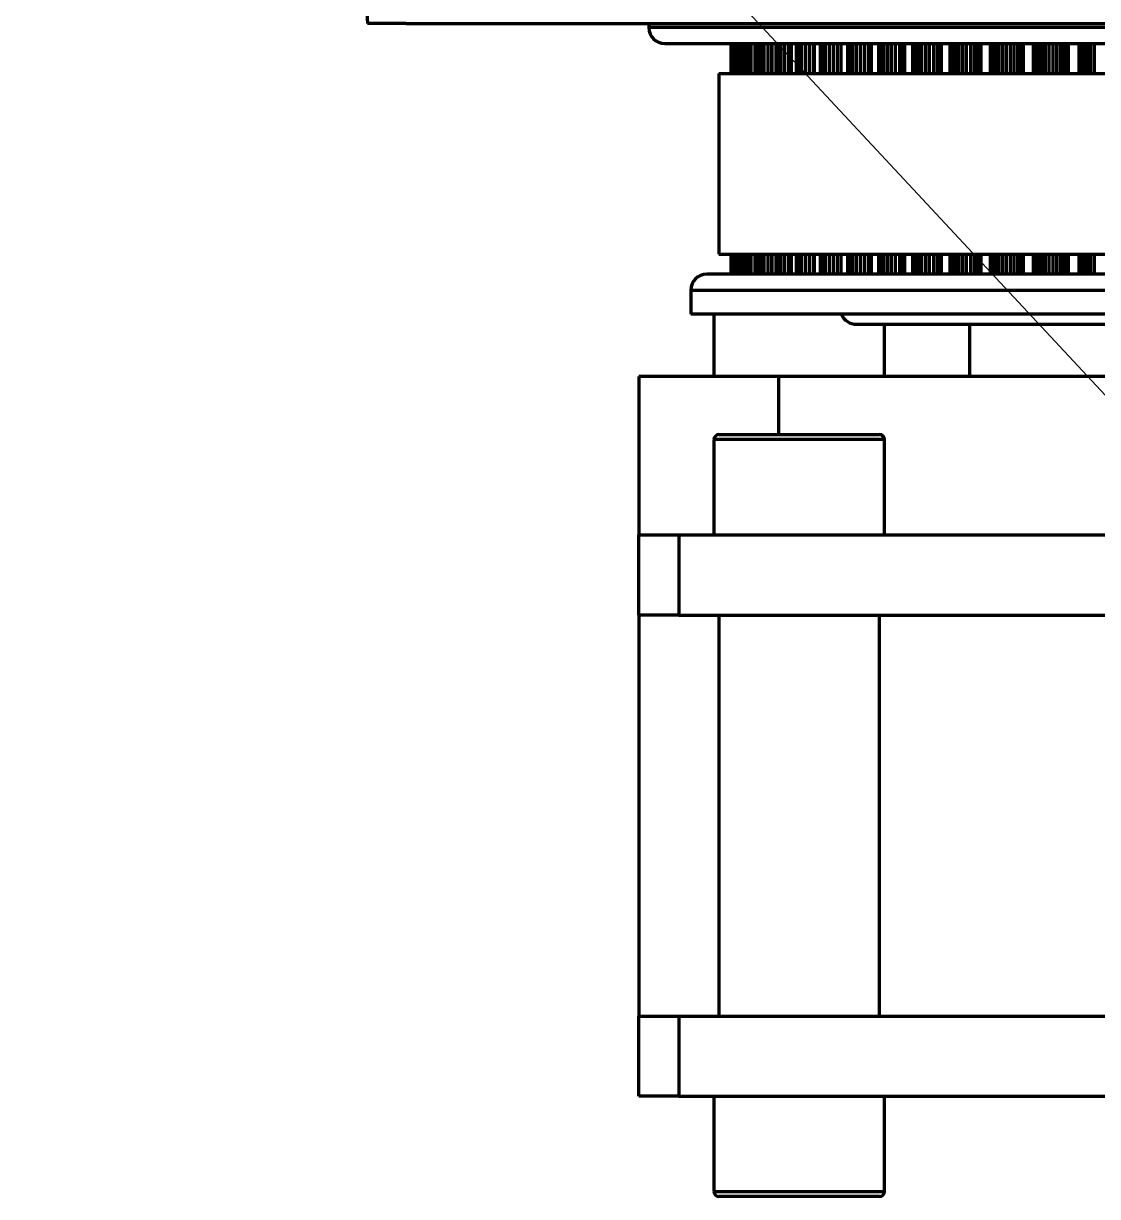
# Model space of a CAD drawing. Header units: millimetres. Extents: x -419 to 9215, y 1224 to 3301.
# Drawn here: x 272.2 to 325.8, y 2908.5 to 2967 of the extents above; entities that cross this region are included whole.
import ezdxf

# ---------------------------------------------------------------- set-up
doc = ezdxf.new("R2010")
doc.units = ezdxf.units.MM
doc.layers.add('Net 0.35', color=20, linetype='Continuous', lineweight=35)
doc.layers.add('Net 0.7', color=7, linetype='Continuous', lineweight=70)
doc.styles.get("Standard").update_dxf_attribs({"font": 'arial.ttf'})
doc.dimstyles.new('SLDDIMSTYLE0', dxfattribs={"dimtxt": 0.18, "dimasz": 3.302, "dimexe": 0, "dimexo": 0.0625, "dimgap": 0, "dimtad": 0, "dimtih": 1, "dimtoh": 1, "dimdec": 0, "dimrnd": 1e-09, "dimzin": 0, "dimdsep": 46, "dimtxsty": 'Standard', "dimsah": 1, "dimcen": 0.09, "dimadec": 0, "dimazin": 0, "dimtfac": 3.302, "dimtdec": 0, "dimtofl": 0, "dimtmove": 0, "dimatfit": 3, "dimfxl": 1, "dimfrac": 2, "dimtolj": 1, "dimtzin": 0, "dimarcsym": 0})

msp = doc.modelspace()

# ---------------------------------------------------------------- linework, layer by layer
at = {"layer": 'Net 0.7', "color": 7, "linetype": 'Continuous', "lineweight": 70}
for p, q in [((291.312, 2967.02), (289.385, 2967.02)), ((291.312, 2967.02), (296.312, 2967.02)), ((296.312, 2967.02), (411.101, 2967.02)), ((303.416, 2967.02), (303.416, 2966.82)), ((304.216, 2966.02), (401.616, 2966.02)), ((307.513, 2966.02), (307.513, 2964.52)), ((307.528, 2966.02), (307.528, 2964.52)), ((307.546, 2966.02), (307.546, 2964.52)), ((307.576, 2966.02), (307.576, 2964.52)), ((307.596, 2966.02), (307.596, 2964.52)), ((307.637, 2966.02), (307.637, 2964.52)), ((307.696, 2966.02), (307.696, 2964.52)), ((307.76, 2964.52), (307.76, 2966.02)), ((307.833, 2966.02), (307.833, 2964.52)), ((307.857, 2966.02), (307.857, 2964.52)), ((307.902, 2966.02), (307.902, 2964.52)), ((307.963, 2966.02), (307.963, 2964.52)), ((308.041, 2966.02), (308.041, 2964.52)), ((308.167, 2964.52), (308.167, 2966.02)), ((308.283, 2966.02), (308.283, 2964.52)), ((308.312, 2966.02), (308.312, 2964.52)), ((308.36, 2966.02), (308.36, 2964.52)), ((308.424, 2966.02), (308.424, 2964.52)), ((308.503, 2966.02), (308.503, 2964.52)), ((308.697, 2966.02), (308.697, 2964.52)), ((308.764, 2966.02), (308.764, 2964.52)), ((308.766, 2964.52), (308.766, 2966.02)), ((308.923, 2966.02), (308.923, 2964.52)), ((308.957, 2966.02), (308.957, 2964.52)), ((309.009, 2966.02), (309.009, 2964.52)), ((309.074, 2966.02), (309.074, 2964.52)), ((309.154, 2966.02), (309.154, 2964.52)), ((309.348, 2966.02), (309.348, 2964.52)), ((309.547, 2966.02), (309.547, 2964.52)), ((309.554, 2964.52), (309.554, 2966.02)), ((309.753, 2966.02), (309.753, 2964.52)), ((309.791, 2966.02), (309.791, 2964.52)), ((309.846, 2966.02), (309.846, 2964.52)), ((309.913, 2966.02), (309.913, 2964.52)), ((309.992, 2966.02), (309.992, 2964.52)), ((310.185, 2966.02), (310.185, 2964.52)), ((310.386, 2966.02), (310.386, 2964.52)), ((310.516, 2966.02), (310.516, 2964.52)), ((310.528, 2964.52), (310.528, 2966.02)), ((310.767, 2966.02), (310.767, 2964.52)), ((310.81, 2966.02), (310.81, 2964.52)), ((310.867, 2966.02), (310.867, 2964.52)), ((310.935, 2966.02), (310.935, 2964.52)), ((311.015, 2966.02), (311.015, 2964.52)), ((311.206, 2966.02), (311.206, 2964.52)), ((311.406, 2966.02), (311.406, 2964.52)), ((311.606, 2966.02), (311.606, 2964.52)), ((311.666, 2966.02), (311.666, 2964.52)), ((311.684, 2964.52), (311.684, 2966.02)), ((311.961, 2966.02), (311.961, 2964.52)), ((312.008, 2966.02), (312.008, 2964.52)), ((312.068, 2966.02), (312.068, 2964.52)), ((312.138, 2966.02), (312.138, 2964.52)), ((312.217, 2966.02), (312.217, 2964.52)), ((312.405, 2966.02), (312.405, 2964.52)), ((312.603, 2966.02), (312.603, 2964.52)), ((312.803, 2966.02), (312.803, 2964.52)), ((312.993, 2966.02), (312.993, 2964.52)), ((313.015, 2964.52), (313.015, 2966.02)), ((313.331, 2966.02), (313.331, 2964.52)), ((313.382, 2966.02), (313.382, 2964.52)), ((313.445, 2966.02), (313.445, 2964.52)), ((313.515, 2966.02), (313.515, 2964.52)), ((313.593, 2966.02), (313.593, 2964.52)), ((313.777, 2966.02), (313.777, 2964.52)), ((313.973, 2966.02), (313.973, 2964.52)), ((314.173, 2966.02), (314.173, 2964.52)), ((314.379, 2966.02), (314.379, 2964.52)), ((314.491, 2966.02), (314.491, 2964.52)), ((314.518, 2964.52), (314.518, 2966.02)), ((314.871, 2966.02), (314.871, 2964.52)), ((314.925, 2966.02), (314.925, 2964.52)), ((314.99, 2966.02), (314.99, 2964.52)), ((315.061, 2966.02), (315.061, 2964.52)), ((315.137, 2966.02), (315.137, 2964.52)), ((315.317, 2966.02), (315.317, 2964.52)), ((315.51, 2966.02), (315.51, 2964.52)), ((315.708, 2966.02), (315.708, 2964.52)), ((315.914, 2966.02), (315.914, 2964.52)), ((316.091, 2966.02), (316.091, 2964.52)), ((316.149, 2966.02), (316.149, 2964.52)), ((316.154, 2966.02), (316.154, 2964.52)), ((316.185, 2964.52), (316.185, 2966.02)), ((316.573, 2966.02), (316.573, 2964.52)), ((316.631, 2966.02), (316.631, 2964.52)), ((316.698, 2966.02), (316.698, 2964.52)), ((316.769, 2966.02), (316.769, 2964.52)), ((316.843, 2966.02), (316.843, 2964.52)), ((317.018, 2966.02), (317.018, 2964.52)), ((317.207, 2966.02), (317.207, 2964.52)), ((317.403, 2966.02), (317.403, 2964.52)), ((317.609, 2966.02), (317.609, 2964.52)), ((317.788, 2966.02), (317.788, 2964.52)), ((317.948, 2966.02), (317.948, 2964.52)), ((317.965, 2966.02), (317.965, 2964.52)), ((317.974, 2966.02), (317.974, 2964.52)), ((318.01, 2964.52), (318.01, 2966.02)), ((318.431, 2966.02), (318.431, 2964.52)), ((318.492, 2966.02), (318.492, 2964.52)), ((318.56, 2966.02), (318.56, 2964.52)), ((318.631, 2966.02), (318.631, 2964.52)), ((318.704, 2966.02), (318.704, 2964.52)), ((318.873, 2966.02), (318.873, 2964.52)), ((319.057, 2966.02), (319.057, 2964.52)), ((319.25, 2966.02), (319.25, 2964.52)), ((319.454, 2966.02), (319.454, 2964.52)), ((319.636, 2966.02), (319.636, 2964.52)), ((319.801, 2966.02), (319.801, 2964.52)), ((319.93, 2966.02), (319.93, 2964.52)), ((319.943, 2966.02), (319.943, 2964.52)), ((319.984, 2964.52), (319.984, 2966.02)), ((320.437, 2966.02), (320.437, 2964.52)), ((320.501, 2966.02), (320.501, 2964.52)), ((320.57, 2966.02), (320.57, 2964.52)), ((320.641, 2966.02), (320.641, 2964.52)), ((320.711, 2966.02), (320.711, 2964.52)), ((320.873, 2966.02), (320.873, 2964.52)), ((321.052, 2966.02), (321.052, 2964.52)), ((321.241, 2966.02), (321.241, 2964.52)), ((321.443, 2966.02), (321.443, 2964.52)), ((321.626, 2966.02), (321.626, 2964.52)), ((321.795, 2966.02), (321.795, 2964.52)), ((321.948, 2966.02), (321.948, 2964.52)), ((322.036, 2966.02), (322.036, 2964.52)), ((322.054, 2966.02), (322.054, 2964.52)), ((322.099, 2964.52), (322.099, 2966.02)), ((322.582, 2966.02), (322.582, 2964.52)), ((322.649, 2966.02), (322.649, 2964.52)), ((322.718, 2966.02), (322.718, 2964.52)), ((322.788, 2966.02), (322.788, 2964.52)), ((322.857, 2966.02), (322.857, 2964.52)), ((323.011, 2966.02), (323.011, 2964.52)), ((323.184, 2966.02), (323.184, 2964.52)), ((323.368, 2966.02), (323.368, 2964.52)), ((323.566, 2966.02), (323.566, 2964.52)), ((323.751, 2966.02), (323.751, 2964.52)), ((323.923, 2966.02), (323.923, 2964.52)), ((324.081, 2966.02), (324.081, 2964.52)), ((324.222, 2966.02), (324.222, 2964.52)), ((324.274, 2966.02), (324.274, 2964.52)), ((324.297, 2966.02), (324.297, 2964.52)), ((324.346, 2964.52), (324.346, 2966.02)), ((324.856, 2966.02), (324.856, 2964.52)), ((324.926, 2966.02), (324.926, 2964.52)), ((324.996, 2966.02), (324.996, 2964.52)), ((325.065, 2966.02), (325.065, 2964.52)), ((325.131, 2966.02), (325.131, 2964.52)), ((325.277, 2966.02), (325.277, 2964.52)), ((325.442, 2966.02), (325.442, 2964.52)), ((325.621, 2966.02), (325.621, 2964.52)), ((306.916, 2964.52), (306.916, 2955.52)), ((306.916, 2964.52), (398.916, 2964.52)), ((306.916, 2955.52), (398.916, 2955.52)), ((307.513, 2955.52), (307.513, 2954.52)), ((307.528, 2955.52), (307.528, 2954.52)), ((307.546, 2955.52), (307.546, 2954.52)), ((307.576, 2955.52), (307.576, 2954.52)), ((307.596, 2955.52), (307.596, 2954.52)), ((307.637, 2955.52), (307.637, 2954.52)), ((307.696, 2955.52), (307.696, 2954.52)), ((307.76, 2954.52), (307.76, 2955.52)), ((307.833, 2955.52), (307.833, 2954.52)), ((307.857, 2955.52), (307.857, 2954.52)), ((307.902, 2955.52), (307.902, 2954.52)), ((307.963, 2955.52), (307.963, 2954.52)), ((308.041, 2955.52), (308.041, 2954.52)), ((308.167, 2954.52), (308.167, 2955.52)), ((308.283, 2955.52), (308.283, 2954.52)), ((308.312, 2955.52), (308.312, 2954.52)), ((308.36, 2955.52), (308.36, 2954.52)), ((308.424, 2955.52), (308.424, 2954.52)), ((308.503, 2955.52), (308.503, 2954.52)), ((308.697, 2955.52), (308.697, 2954.52)), ((308.764, 2955.52), (308.764, 2954.52)), ((308.766, 2954.52), (308.766, 2955.52)), ((308.923, 2955.52), (308.923, 2954.52)), ((308.957, 2955.52), (308.957, 2954.52)), ((309.009, 2955.52), (309.009, 2954.52)), ((309.074, 2955.52), (309.074, 2954.52)), ((309.154, 2955.52), (309.154, 2954.52)), ((309.348, 2955.52), (309.348, 2954.52)), ((309.547, 2955.52), (309.547, 2954.52)), ((309.554, 2954.52), (309.554, 2955.52)), ((309.753, 2955.52), (309.753, 2954.52)), ((309.791, 2955.52), (309.791, 2954.52)), ((309.846, 2955.52), (309.846, 2954.52)), ((309.913, 2955.52), (309.913, 2954.52)), ((309.992, 2955.52), (309.992, 2954.52)), ((310.185, 2955.52), (310.185, 2954.52)), ((310.386, 2955.52), (310.386, 2954.52)), ((310.516, 2955.52), (310.516, 2954.52)), ((310.528, 2954.52), (310.528, 2955.52)), ((310.767, 2955.52), (310.767, 2954.52)), ((310.81, 2955.52), (310.81, 2954.52)), ((310.867, 2955.52), (310.867, 2954.52)), ((310.935, 2955.52), (310.935, 2954.52)), ((311.015, 2955.52), (311.015, 2954.52)), ((311.206, 2955.52), (311.206, 2954.52)), ((311.406, 2955.52), (311.406, 2954.52)), ((311.606, 2955.52), (311.606, 2954.52)), ((311.666, 2955.52), (311.666, 2954.52)), ((311.684, 2954.52), (311.684, 2955.52)), ((311.961, 2955.52), (311.961, 2954.52)), ((312.008, 2955.52), (312.008, 2954.52)), ((312.068, 2955.52), (312.068, 2954.52)), ((312.138, 2955.52), (312.138, 2954.52)), ((312.217, 2955.52), (312.217, 2954.52)), ((312.405, 2955.52), (312.405, 2954.52)), ((312.603, 2955.52), (312.603, 2954.52)), ((312.803, 2955.52), (312.803, 2954.52)), ((312.993, 2955.52), (312.993, 2954.52)), ((313.015, 2954.52), (313.015, 2955.52)), ((313.331, 2955.52), (313.331, 2954.52)), ((313.382, 2955.52), (313.382, 2954.52)), ((313.445, 2955.52), (313.445, 2954.52)), ((313.515, 2955.52), (313.515, 2954.52)), ((313.593, 2955.52), (313.593, 2954.52)), ((313.777, 2955.52), (313.777, 2954.52)), ((313.973, 2955.52), (313.973, 2954.52)), ((314.173, 2955.52), (314.173, 2954.52)), ((314.379, 2955.52), (314.379, 2954.52)), ((314.491, 2955.52), (314.491, 2954.52)), ((314.518, 2954.52), (314.518, 2955.52)), ((314.871, 2955.52), (314.871, 2954.52)), ((314.925, 2955.52), (314.925, 2954.52)), ((314.99, 2955.52), (314.99, 2954.52)), ((315.061, 2955.52), (315.061, 2954.52)), ((315.137, 2955.52), (315.137, 2954.52)), ((315.317, 2955.52), (315.317, 2954.52)), ((315.51, 2955.52), (315.51, 2954.52)), ((315.708, 2955.52), (315.708, 2954.52)), ((315.914, 2955.52), (315.914, 2954.52)), ((316.091, 2955.52), (316.091, 2954.52)), ((316.149, 2955.52), (316.149, 2954.52)), ((316.154, 2955.52), (316.154, 2954.52)), ((316.185, 2954.52), (316.185, 2955.52)), ((316.573, 2955.52), (316.573, 2954.52)), ((316.631, 2955.52), (316.631, 2954.52)), ((316.698, 2955.52), (316.698, 2954.52)), ((316.769, 2955.52), (316.769, 2954.52)), ((316.843, 2955.52), (316.843, 2954.52)), ((317.018, 2955.52), (317.018, 2954.52)), ((317.207, 2955.52), (317.207, 2954.52)), ((317.403, 2955.52), (317.403, 2954.52)), ((317.609, 2955.52), (317.609, 2954.52)), ((317.788, 2955.52), (317.788, 2954.52)), ((317.948, 2955.52), (317.948, 2954.52)), ((317.965, 2955.52), (317.965, 2954.52)), ((317.974, 2955.52), (317.974, 2954.52)), ((318.01, 2954.52), (318.01, 2955.52)), ((318.431, 2955.52), (318.431, 2954.52)), ((318.492, 2955.52), (318.492, 2954.52)), ((318.56, 2955.52), (318.56, 2954.52)), ((318.631, 2955.52), (318.631, 2954.52)), ((318.704, 2955.52), (318.704, 2954.52)), ((318.873, 2955.52), (318.873, 2954.52)), ((319.057, 2955.52), (319.057, 2954.52)), ((319.25, 2955.52), (319.25, 2954.52)), ((319.454, 2955.52), (319.454, 2954.52)), ((319.636, 2955.52), (319.636, 2954.52)), ((319.801, 2955.52), (319.801, 2954.52)), ((319.93, 2955.52), (319.93, 2954.52)), ((319.943, 2955.52), (319.943, 2954.52)), ((319.984, 2954.52), (319.984, 2955.52)), ((320.437, 2955.52), (320.437, 2954.52)), ((320.501, 2955.52), (320.501, 2954.52)), ((320.57, 2955.52), (320.57, 2954.52)), ((320.641, 2955.52), (320.641, 2954.52)), ((320.711, 2955.52), (320.711, 2954.52)), ((320.873, 2955.52), (320.873, 2954.52)), ((321.052, 2955.52), (321.052, 2954.52)), ((321.241, 2955.52), (321.241, 2954.52)), ((321.443, 2955.52), (321.443, 2954.52)), ((321.626, 2955.52), (321.626, 2954.52)), ((321.795, 2955.52), (321.795, 2954.52)), ((321.948, 2955.52), (321.948, 2954.52)), ((322.036, 2955.52), (322.036, 2954.52)), ((322.054, 2955.52), (322.054, 2954.52)), ((322.099, 2954.52), (322.099, 2955.52)), ((322.582, 2955.52), (322.582, 2954.52)), ((322.649, 2955.52), (322.649, 2954.52)), ((322.718, 2955.52), (322.718, 2954.52)), ((322.788, 2955.52), (322.788, 2954.52)), ((322.857, 2955.52), (322.857, 2954.52)), ((323.011, 2955.52), (323.011, 2954.52)), ((323.184, 2955.52), (323.184, 2954.52)), ((323.368, 2955.52), (323.368, 2954.52)), ((323.566, 2955.52), (323.566, 2954.52)), ((323.751, 2955.52), (323.751, 2954.52)), ((323.923, 2955.52), (323.923, 2954.52)), ((324.081, 2955.52), (324.081, 2954.52)), ((324.222, 2955.52), (324.222, 2954.52)), ((324.274, 2955.52), (324.274, 2954.52)), ((324.297, 2955.52), (324.297, 2954.52)), ((324.346, 2954.52), (324.346, 2955.52)), ((324.856, 2955.52), (324.856, 2954.52)), ((324.926, 2955.52), (324.926, 2954.52)), ((324.996, 2955.52), (324.996, 2954.52)), ((325.065, 2955.52), (325.065, 2954.52)), ((325.131, 2955.52), (325.131, 2954.52)), ((325.277, 2955.52), (325.277, 2954.52)), ((325.442, 2955.52), (325.442, 2954.52)), ((325.621, 2955.52), (325.621, 2954.52)), ((353.562, 2954.52), (306.31, 2954.52)), ((305.51, 2953.72), (305.51, 2952.52)), ((353.573, 2952.52), (305.51, 2952.52)), ((306.666, 2952.52), (306.666, 2949.42)), ((313.769, 2952.02), (323.046, 2952.02)), ((315.166, 2949.42), (315.166, 2952.02)), ((319.416, 2952.02), (319.416, 2949.42)), ((323.046, 2952.02), (332.068, 2952.02)), ((302.916, 2949.42), (302.916, 2941.52)), ((309.904, 2949.42), (302.916, 2949.42)), ((330.916, 2949.42), (309.904, 2949.42)), ((306.666, 2946.27), (306.666, 2941.52)), ((306.916, 2946.52), (314.916, 2946.52)), ((315.166, 2941.52), (315.166, 2946.27)), ((302.916, 2937.52), (302.916, 2941.52)), ((302.916, 2941.52), (304.916, 2941.52)), ((304.916, 2941.52), (304.916, 2937.52)), ((304.916, 2941.52), (400.916, 2941.52)), ((302.916, 2937.52), (302.916, 2917.52)), ((304.916, 2937.52), (302.916, 2937.52)), ((304.916, 2937.52), (400.916, 2937.52)), ((306.916, 2937.52), (306.916, 2917.52)), ((314.916, 2917.52), (314.916, 2937.52)), ((302.916, 2913.52), (302.916, 2917.52)), ((302.916, 2917.52), (304.916, 2917.52)), ((304.916, 2917.52), (304.916, 2913.52)), ((304.916, 2917.52), (400.916, 2917.52)), ((304.916, 2913.52), (302.916, 2913.52)), ((304.916, 2913.52), (400.916, 2913.52)), ((306.666, 2913.52), (306.666, 2908.77)), ((315.166, 2908.77), (315.166, 2913.52)), ((314.916, 2908.52), (306.916, 2908.52))]:
    msp.add_line(p, q, dxfattribs=at)
at = {"layer": 'Net 0.7', "color": 8, "linetype": 'Continuous', "lineweight": 70}
for p, q in [((402.416, 2966.82), (303.416, 2966.82)), ((305.51, 2953.72), (353.573, 2953.72)), ((309.904, 2946.52), (309.904, 2949.42)), ((315.166, 2946.27), (306.666, 2946.27)), ((306.666, 2908.77), (315.166, 2908.77))]:
    msp.add_line(p, q, dxfattribs=at)
at = {"layer": 'Net 0.7', "color": 7, "linetype": 'Continuous', "lineweight": 70}
for centre, radius, start, end in [((325.448, 2968.52), 36.094, 179.20642, 182.38195), ((304.216, 2966.82), 0.8, 180, 270), ((306.31, 2953.72), 0.8, 90, 180), ((313.769, 2952.82), 0.8, 202.02431, 270), ((306.916, 2946.27), 0.25, 90, 180), ((314.916, 2946.27), 0.25, 0, 90), ((306.916, 2908.77), 0.25, 180, 270), ((314.916, 2908.77), 0.25, 270, 0)]:
    msp.add_arc(centre, radius, start, end, dxfattribs=at)

# ---------------------------------------------------------------- leaders
at = {"layer": 'Net 0.35'}
msp.add_leader([(351.932, 2920.804), (272.231, 3006.422)], dimstyle='SLDDIMSTYLE0', dxfattribs=at)

doc.saveas('drawing.dxf')
